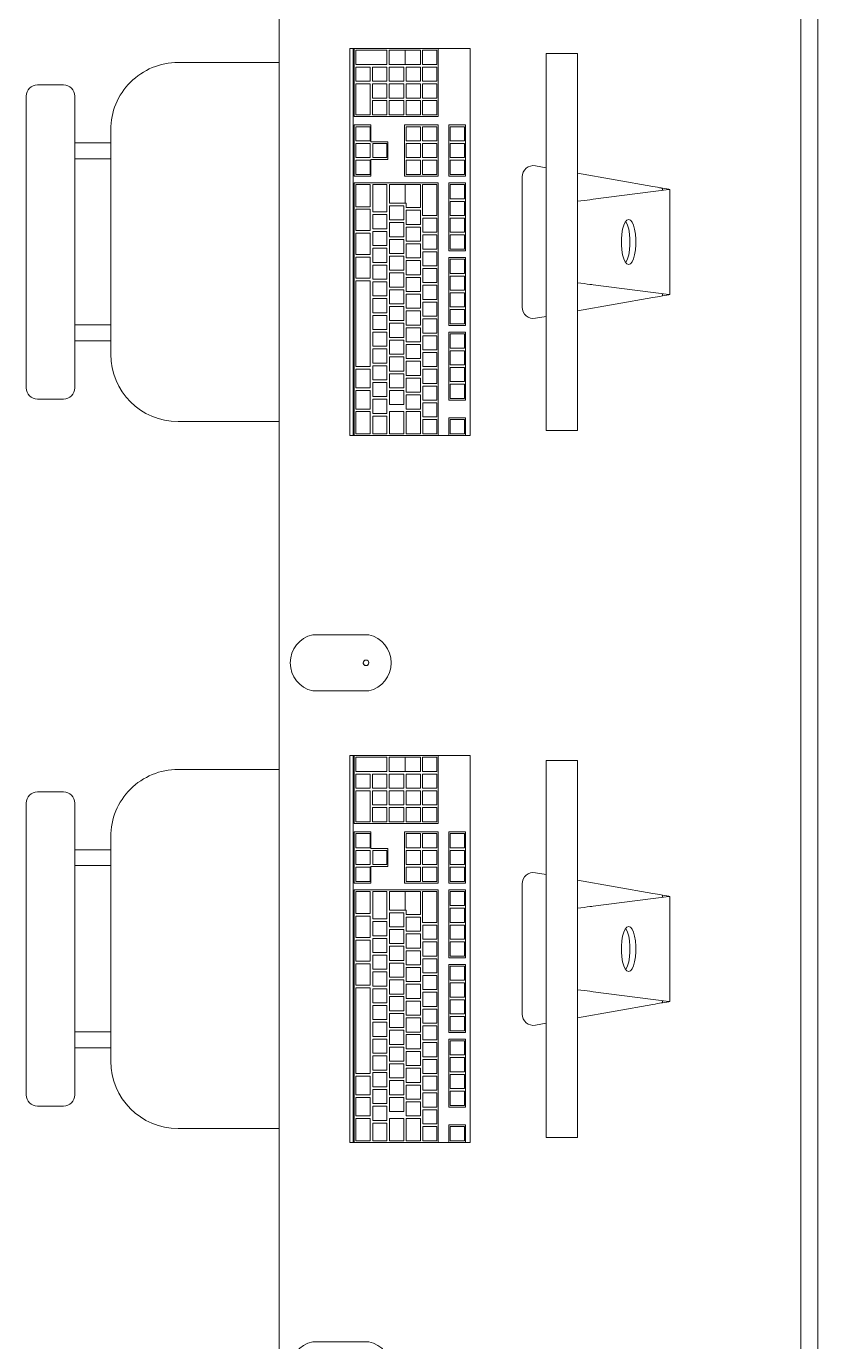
# Model space of a CAD drawing. Header units: inches. Extents: x -1714 to 6424, y -1550 to 970.
# Drawn here: x -704.4 to -669.1, y 487.8 to 546.4 of the extents above; entities that cross this region are included whole.
import ezdxf

# ---------------------------------------------------------------- set-up
doc = ezdxf.new("R2010")
doc.units = ezdxf.units.IN
doc.header["$MEASUREMENT"] = 0
doc.layers.add('A-GENM', color=13, linetype='Continuous', lineweight=9)
doc.layers.add('I-FURN', color=30, linetype='Continuous', lineweight=9)

# ---------------------------------------------------------------- blocks, each defined once
blk = doc.blocks.new('Dynamic_Computer_Desk_with_Chairs_8535 - 6-1470367-L1 - Architectural')
at = {"layer": 'A-GENM'}
for p, q in [((-63, -23.5), (-63, -21)), ((-60.5, -21), (-60.5, -23.5)), ((-31.5, -23.5), (-31.5, -21))]:
    blk.add_line(p, q, dxfattribs=at)
for centre, start, end in [((-61.75, -21.281), 12.68038, 167.31962), ((-30.25, -21.281), 12.68038, 167.31962), ((-61.75, -23.219), 192.68038, 347.31962), ((-30.25, -23.219), 192.68038, 347.31962)]:
    blk.add_arc(centre, 1.281, start, end, dxfattribs=at)
at = {"layer": 'I-FURN'}
for p, q in [((60, -1), (-130.5, -1)), ((60, -1.75), (-130.5, -1.75)), ((-78.159, -7.594), (-82.841, -7.594)), ((-46.659, -7.594), (-51.341, -7.594)), ((-82.907, -7.97), (-82.897, -7.911)), ((-82.897, -7.911), (-82.849, -7.637)), ((-82.801, -7.911), (-82.897, -7.911)), ((-82.849, -7.637), (-82.836, -7.637)), ((-82.836, -7.63), (-82.406, -10.998)), ((-78.594, -10.998), (-78.164, -7.63)), ((-78.103, -7.911), (-78.199, -7.911)), ((-78.164, -7.637), (-78.151, -7.637)), ((-78.151, -7.637), (-78.103, -7.911)), ((-78.103, -7.911), (-78.093, -7.97)), ((-51.407, -7.97), (-51.397, -7.911)), ((-51.397, -7.911), (-51.349, -7.637)), ((-51.301, -7.911), (-51.397, -7.911)), ((-51.349, -7.637), (-51.336, -7.637)), ((-51.336, -7.63), (-50.906, -10.998)), ((-47.094, -10.998), (-46.664, -7.63)), ((-46.603, -7.911), (-46.699, -7.911)), ((-46.664, -7.637), (-46.651, -7.637)), ((-46.651, -7.637), (-46.603, -7.911)), ((-46.603, -7.911), (-46.593, -7.97)), ((-82.973, -8.344), (-83.566, -11.703)), ((-77.434, -11.703), (-78.027, -8.344)), ((-51.473, -8.344), (-52.066, -11.703)), ((-45.934, -11.703), (-46.527, -8.344)), ((-88.9, -11.703), (-88.9, -13.103)), ((-88.15, -11.703), (-88.9, -11.703)), ((-88.15, -11.703), (-72.85, -11.703)), ((-72.1, -11.703), (-72.85, -11.703)), ((-72.1, -13.103), (-72.1, -11.703)), ((-57.4, -11.703), (-57.4, -13.103)), ((-56.65, -11.703), (-57.4, -11.703)), ((-56.65, -11.703), (-41.35, -11.703)), ((-40.6, -11.703), (-41.35, -11.703)), ((-40.6, -13.103), (-40.6, -11.703)), ((-88.9, -13.103), (-88.15, -13.103)), ((-72.85, -13.103), (-88.15, -13.103)), ((-83.812, -13.103), (-83.897, -13.58)), ((-77.103, -13.58), (-77.188, -13.103)), ((-72.85, -13.103), (-72.1, -13.103)), ((-57.4, -13.103), (-56.65, -13.103)), ((-41.35, -13.103), (-56.65, -13.103)), ((-52.312, -13.103), (-52.397, -13.58)), ((-45.603, -13.58), (-45.688, -13.103)), ((-41.35, -13.103), (-40.6, -13.103)), ((-83.404, -14.166), (-77.596, -14.166)), ((-51.904, -14.166), (-46.096, -14.166)), ((-89.122, -16.589), (-89.122, -16.488)), ((-71.878, -16.488), (-89.122, -16.488)), ((-89.122, -16.589), (-89.122, -16.727)), ((-89.122, -17.912), (-89.122, -16.727)), ((-85.717, -16.691), (-85.717, -16.727)), ((-85.717, -16.691), (-83.433, -16.691)), ((-85.717, -17.439), (-85.717, -16.727)), ((-85.638, -17.372), (-85.638, -16.742)), ((-85.638, -16.742), (-85.008, -16.742)), ((-85.008, -16.742), (-85.008, -17.372)), ((-84.89, -17.372), (-84.89, -16.742)), ((-84.89, -16.742), (-84.26, -16.742)), ((-84.26, -16.742), (-84.26, -17.372)), ((-84.142, -17.372), (-84.142, -16.742)), ((-84.142, -16.742), (-83.512, -16.742)), ((-83.512, -16.742), (-83.512, -17.372)), ((-83.433, -16.727), (-83.433, -16.691)), ((-83.433, -16.727), (-83.433, -17.439)), ((-83.138, -16.691), (-83.138, -16.727)), ((-83.138, -16.691), (-80.106, -16.691)), ((-83.138, -17.439), (-83.138, -16.727)), ((-83.059, -17.372), (-83.059, -16.742)), ((-83.059, -16.742), (-82.429, -16.742)), ((-82.429, -16.742), (-82.429, -17.372)), ((-82.311, -17.372), (-82.311, -16.742)), ((-82.311, -16.742), (-81.681, -16.742)), ((-81.681, -16.742), (-81.681, -17.372)), ((-81.563, -17.372), (-81.563, -16.742)), ((-81.563, -16.742), (-80.933, -16.742)), ((-80.933, -16.742), (-80.933, -17.372)), ((-80.815, -17.372), (-80.815, -16.742)), ((-80.815, -16.742), (-80.185, -16.742)), ((-80.185, -16.742), (-80.185, -17.372)), ((-80.106, -16.727), (-80.106, -16.691)), ((-80.106, -16.727), (-80.106, -17.439)), ((-79.811, -16.691), (-79.811, -16.727)), ((-79.811, -16.691), (-76.78, -16.691)), ((-79.811, -17.439), (-79.811, -16.727)), ((-79.732, -17.372), (-79.732, -16.742)), ((-79.732, -16.742), (-79.102, -16.742)), ((-79.102, -16.742), (-79.102, -17.372)), ((-78.984, -17.372), (-78.984, -16.742)), ((-78.984, -16.742), (-78.354, -16.742)), ((-78.354, -16.742), (-78.354, -17.372)), ((-78.236, -17.372), (-78.236, -16.742)), ((-78.236, -16.742), (-77.606, -16.742)), ((-77.606, -16.742), (-77.606, -17.372)), ((-77.488, -17.372), (-77.488, -16.742)), ((-77.488, -16.742), (-76.858, -16.742)), ((-76.858, -16.742), (-76.858, -17.372)), ((-76.78, -16.727), (-76.78, -16.691)), ((-76.78, -16.727), (-76.78, -17.439)), ((-76.484, -16.691), (-76.484, -16.727)), ((-76.484, -16.691), (-73.453, -16.691)), ((-76.484, -17.439), (-76.484, -16.727)), ((-76.406, -17.372), (-76.406, -16.742)), ((-76.406, -16.742), (-75.776, -16.742)), ((-75.776, -16.742), (-75.776, -17.372)), ((-75.657, -17.372), (-75.657, -16.742)), ((-75.657, -16.742), (-75.028, -16.742)), ((-75.028, -16.742), (-75.028, -17.372)), ((-74.909, -17.372), (-74.909, -16.742)), ((-74.909, -16.742), (-74.28, -16.742)), ((-74.28, -16.742), (-74.28, -17.372)), ((-74.161, -17.372), (-74.161, -16.742)), ((-74.161, -16.742), (-73.531, -16.742)), ((-73.531, -16.742), (-73.531, -17.372)), ((-73.453, -16.727), (-73.453, -16.691)), ((-73.453, -16.727), (-73.453, -17.439)), ((-72.665, -16.691), (-72.665, -16.727)), ((-72.665, -16.691), (-71.878, -16.691)), ((-72.665, -17.439), (-72.665, -16.727)), ((-72.587, -17.372), (-72.587, -16.742)), ((-72.587, -16.742), (-71.957, -16.742)), ((-71.957, -16.742), (-71.957, -17.372)), ((-71.878, -16.488), (-71.878, -16.589)), ((-71.878, -16.691), (-71.878, -16.589)), ((-71.878, -16.691), (-71.878, -17.439)), ((-57.622, -16.589), (-57.622, -16.488)), ((-40.378, -16.488), (-57.622, -16.488)), ((-57.622, -16.589), (-57.622, -16.727)), ((-57.622, -17.912), (-57.622, -16.727)), ((-54.217, -16.691), (-54.217, -16.727)), ((-54.217, -16.691), (-51.933, -16.691)), ((-54.217, -17.439), (-54.217, -16.727)), ((-54.138, -17.372), (-54.138, -16.742)), ((-54.138, -16.742), (-53.508, -16.742)), ((-53.508, -16.742), (-53.508, -17.372)), ((-53.39, -17.372), (-53.39, -16.742)), ((-53.39, -16.742), (-52.76, -16.742)), ((-52.76, -16.742), (-52.76, -17.372)), ((-52.642, -17.372), (-52.642, -16.742)), ((-52.642, -16.742), (-52.012, -16.742)), ((-52.012, -16.742), (-52.012, -17.372)), ((-51.933, -16.727), (-51.933, -16.691)), ((-51.933, -16.727), (-51.933, -17.439)), ((-51.638, -16.691), (-51.638, -16.727)), ((-51.638, -16.691), (-48.606, -16.691)), ((-51.638, -17.439), (-51.638, -16.727)), ((-51.559, -17.372), (-51.559, -16.742)), ((-51.559, -16.742), (-50.929, -16.742)), ((-50.929, -16.742), (-50.929, -17.372)), ((-50.811, -17.372), (-50.811, -16.742)), ((-50.811, -16.742), (-50.181, -16.742)), ((-50.181, -16.742), (-50.181, -17.372)), ((-50.063, -17.372), (-50.063, -16.742)), ((-50.063, -16.742), (-49.433, -16.742)), ((-49.433, -16.742), (-49.433, -17.372)), ((-49.315, -17.372), (-49.315, -16.742)), ((-49.315, -16.742), (-48.685, -16.742)), ((-48.685, -16.742), (-48.685, -17.372)), ((-48.606, -16.727), (-48.606, -16.691)), ((-48.606, -16.727), (-48.606, -17.439)), ((-48.311, -16.691), (-48.311, -16.727)), ((-48.311, -16.691), (-45.28, -16.691)), ((-48.311, -17.439), (-48.311, -16.727)), ((-48.232, -17.372), (-48.232, -16.742)), ((-48.232, -16.742), (-47.602, -16.742)), ((-47.602, -16.742), (-47.602, -17.372)), ((-47.484, -17.372), (-47.484, -16.742)), ((-47.484, -16.742), (-46.854, -16.742)), ((-46.854, -16.742), (-46.854, -17.372)), ((-46.736, -17.372), (-46.736, -16.742)), ((-46.736, -16.742), (-46.106, -16.742)), ((-46.106, -16.742), (-46.106, -17.372)), ((-45.988, -17.372), (-45.988, -16.742)), ((-45.988, -16.742), (-45.358, -16.742)), ((-45.358, -16.742), (-45.358, -17.372)), ((-45.28, -16.727), (-45.28, -16.691)), ((-45.28, -16.727), (-45.28, -17.439)), ((-44.984, -16.691), (-44.984, -16.727)), ((-44.984, -16.691), (-41.953, -16.691)), ((-44.984, -17.439), (-44.984, -16.727)), ((-44.906, -17.372), (-44.906, -16.742)), ((-44.906, -16.742), (-44.276, -16.742)), ((-44.276, -16.742), (-44.276, -17.372)), ((-44.157, -17.372), (-44.157, -16.742)), ((-44.157, -16.742), (-43.528, -16.742)), ((-43.528, -16.742), (-43.528, -17.372)), ((-43.409, -17.372), (-43.409, -16.742)), ((-43.409, -16.742), (-42.78, -16.742)), ((-42.78, -16.742), (-42.78, -17.372)), ((-42.661, -17.372), (-42.661, -16.742)), ((-42.661, -16.742), (-42.031, -16.742)), ((-42.031, -16.742), (-42.031, -17.372)), ((-41.953, -16.727), (-41.953, -16.691)), ((-41.953, -16.727), (-41.953, -17.439)), ((-41.165, -16.691), (-41.165, -16.727)), ((-41.165, -16.691), (-40.378, -16.691)), ((-41.165, -17.439), (-41.165, -16.727)), ((-41.087, -17.372), (-41.087, -16.742)), ((-41.087, -16.742), (-40.457, -16.742)), ((-40.457, -16.742), (-40.457, -17.372)), ((-40.378, -16.488), (-40.378, -16.589)), ((-40.378, -16.691), (-40.378, -16.589)), ((-40.378, -16.691), (-40.378, -17.439)), ((-83.433, -17.439), (-85.717, -17.439)), ((-85.008, -17.372), (-85.638, -17.372)), ((-84.26, -17.372), (-84.89, -17.372)), ((-83.512, -17.372), (-84.142, -17.372)), ((-80.106, -17.439), (-83.138, -17.439)), ((-82.429, -17.372), (-83.059, -17.372)), ((-81.681, -17.372), (-82.311, -17.372)), ((-80.933, -17.372), (-81.563, -17.372)), ((-80.185, -17.372), (-80.815, -17.372)), ((-76.78, -17.439), (-79.811, -17.439)), ((-79.102, -17.372), (-79.732, -17.372)), ((-78.354, -17.372), (-78.984, -17.372)), ((-77.606, -17.372), (-78.236, -17.372)), ((-76.858, -17.372), (-77.488, -17.372)), ((-73.453, -17.439), (-76.484, -17.439)), ((-75.776, -17.372), (-76.406, -17.372)), ((-75.028, -17.372), (-75.657, -17.372)), ((-74.28, -17.372), (-74.909, -17.372)), ((-73.531, -17.372), (-74.161, -17.372)), ((-71.878, -17.439), (-72.665, -17.439)), ((-71.957, -17.372), (-72.587, -17.372)), ((-71.878, -17.439), (-71.878, -17.912)), ((-51.933, -17.439), (-54.217, -17.439)), ((-53.508, -17.372), (-54.138, -17.372)), ((-52.76, -17.372), (-53.39, -17.372)), ((-52.012, -17.372), (-52.642, -17.372)), ((-48.606, -17.439), (-51.638, -17.439)), ((-50.929, -17.372), (-51.559, -17.372)), ((-50.181, -17.372), (-50.811, -17.372)), ((-49.433, -17.372), (-50.063, -17.372)), ((-48.685, -17.372), (-49.315, -17.372)), ((-45.28, -17.439), (-48.311, -17.439)), ((-47.602, -17.372), (-48.232, -17.372)), ((-46.854, -17.372), (-47.484, -17.372)), ((-46.106, -17.372), (-46.736, -17.372)), ((-45.358, -17.372), (-45.988, -17.372)), ((-41.953, -17.439), (-44.984, -17.439)), ((-44.276, -17.372), (-44.906, -17.372)), ((-43.528, -17.372), (-44.157, -17.372)), ((-42.78, -17.372), (-43.409, -17.372)), ((-42.031, -17.372), (-42.661, -17.372)), ((-40.378, -17.439), (-41.165, -17.439)), ((-40.457, -17.372), (-41.087, -17.372)), ((-40.378, -17.439), (-40.378, -17.912)), ((-89.122, -21.652), (-89.122, -17.912)), ((-89.122, -17.912), (-86.091, -17.912)), ((-89.043, -17.962), (-88.413, -17.962)), ((-89.043, -18.604), (-89.043, -17.964)), ((-88.413, -17.964), (-88.413, -18.604)), ((-88.295, -17.962), (-87.665, -17.962)), ((-88.295, -18.604), (-88.295, -17.964)), ((-87.665, -17.964), (-87.665, -18.604)), ((-87.547, -17.962), (-86.917, -17.962)), ((-87.547, -18.604), (-87.547, -17.964)), ((-86.917, -17.964), (-86.917, -18.604)), ((-86.799, -17.962), (-86.169, -17.962)), ((-86.799, -18.604), (-86.799, -17.964)), ((-86.169, -17.964), (-86.169, -18.604)), ((-86.091, -17.912), (-86.091, -21.629)), ((-85.717, -19.408), (-85.717, -17.912)), ((-85.717, -17.912), (-83.433, -17.912)), ((-85.638, -17.962), (-85.008, -17.962)), ((-85.638, -18.604), (-85.638, -17.964)), ((-85.008, -17.964), (-85.008, -18.604)), ((-84.89, -17.962), (-84.26, -17.962)), ((-84.89, -18.604), (-84.89, -17.964)), ((-84.26, -17.964), (-84.26, -18.604)), ((-84.142, -17.962), (-83.512, -17.962)), ((-84.142, -18.604), (-84.142, -17.964)), ((-83.512, -17.964), (-83.512, -18.604)), ((-83.433, -17.912), (-83.433, -19.408)), ((-83.138, -21.629), (-83.138, -17.912)), ((-83.138, -17.912), (-71.878, -17.912)), ((-83.059, -17.962), (-81.681, -17.962)), ((-83.059, -18.604), (-83.059, -17.964)), ((-81.681, -17.964), (-81.681, -18.604)), ((-81.563, -17.962), (-80.933, -17.962)), ((-81.563, -18.593), (-81.563, -17.964)), ((-80.933, -17.964), (-80.933, -18.593)), ((-80.815, -17.962), (-80.185, -17.962)), ((-80.815, -18.593), (-80.815, -17.964)), ((-80.185, -17.964), (-80.185, -18.593)), ((-80.067, -17.962), (-79.437, -17.962)), ((-80.067, -18.593), (-80.067, -17.964)), ((-79.437, -17.964), (-79.437, -18.593)), ((-79.319, -17.962), (-78.689, -17.962)), ((-79.319, -18.593), (-79.319, -17.964)), ((-78.689, -17.964), (-78.689, -18.593)), ((-78.571, -17.962), (-77.941, -17.962)), ((-78.571, -18.593), (-78.571, -17.964)), ((-77.941, -17.964), (-77.941, -18.593)), ((-77.823, -17.962), (-77.193, -17.962)), ((-77.823, -18.593), (-77.823, -17.964)), ((-77.193, -17.964), (-77.193, -18.593)), ((-77.075, -17.962), (-76.445, -17.962)), ((-77.075, -18.593), (-77.075, -17.964)), ((-76.445, -17.964), (-76.445, -18.593)), ((-76.327, -17.962), (-75.697, -17.962)), ((-76.327, -18.593), (-76.327, -17.964)), ((-75.697, -17.964), (-75.697, -18.593)), ((-75.579, -17.962), (-74.949, -17.962)), ((-75.579, -18.593), (-75.579, -17.964)), ((-74.949, -17.964), (-74.949, -18.593)), ((-74.831, -17.962), (-74.201, -17.962)), ((-74.831, -18.593), (-74.831, -17.964)), ((-74.201, -17.964), (-74.201, -18.593)), ((-74.083, -17.962), (-73.453, -17.962)), ((-74.083, -18.593), (-74.083, -17.964)), ((-73.453, -17.964), (-73.453, -18.593)), ((-73.335, -17.962), (-72.705, -17.962)), ((-73.335, -18.593), (-73.335, -17.964)), ((-72.705, -17.964), (-72.705, -18.593)), ((-72.587, -17.962), (-71.957, -17.962)), ((-72.587, -18.593), (-72.587, -17.964)), ((-71.957, -17.964), (-71.957, -18.593)), ((-71.878, -17.912), (-71.878, -21.652)), ((-57.622, -21.652), (-57.622, -17.912)), ((-57.622, -17.912), (-54.591, -17.912)), ((-57.543, -17.962), (-56.913, -17.962)), ((-57.543, -18.604), (-57.543, -17.964)), ((-56.913, -17.964), (-56.913, -18.604)), ((-56.795, -17.962), (-56.165, -17.962)), ((-56.795, -18.604), (-56.795, -17.964)), ((-56.165, -17.964), (-56.165, -18.604)), ((-56.047, -17.962), (-55.417, -17.962)), ((-56.047, -18.604), (-56.047, -17.964)), ((-55.417, -17.964), (-55.417, -18.604)), ((-55.299, -17.962), (-54.669, -17.962)), ((-55.299, -18.604), (-55.299, -17.964)), ((-54.669, -17.964), (-54.669, -18.604)), ((-54.591, -17.912), (-54.591, -21.629)), ((-54.217, -19.408), (-54.217, -17.912)), ((-54.217, -17.912), (-51.933, -17.912)), ((-54.138, -17.962), (-53.508, -17.962)), ((-54.138, -18.604), (-54.138, -17.964)), ((-53.508, -17.964), (-53.508, -18.604)), ((-53.39, -17.962), (-52.76, -17.962)), ((-53.39, -18.604), (-53.39, -17.964)), ((-52.76, -17.964), (-52.76, -18.604)), ((-52.642, -17.962), (-52.012, -17.962)), ((-52.642, -18.604), (-52.642, -17.964)), ((-52.012, -17.964), (-52.012, -18.604)), ((-51.933, -17.912), (-51.933, -19.408)), ((-51.638, -21.629), (-51.638, -17.912)), ((-51.638, -17.912), (-40.378, -17.912)), ((-51.559, -17.962), (-50.181, -17.962)), ((-51.559, -18.604), (-51.559, -17.964)), ((-50.181, -17.964), (-50.181, -18.604)), ((-50.063, -17.962), (-49.433, -17.962)), ((-50.063, -18.593), (-50.063, -17.964)), ((-49.433, -17.964), (-49.433, -18.593)), ((-49.315, -17.962), (-48.685, -17.962)), ((-49.315, -18.593), (-49.315, -17.964)), ((-48.685, -17.964), (-48.685, -18.593)), ((-48.567, -17.962), (-47.937, -17.962)), ((-48.567, -18.593), (-48.567, -17.964)), ((-47.937, -17.964), (-47.937, -18.593)), ((-47.819, -17.962), (-47.189, -17.962)), ((-47.819, -18.593), (-47.819, -17.964)), ((-47.189, -17.964), (-47.189, -18.593)), ((-47.071, -17.962), (-46.441, -17.962)), ((-47.071, -18.593), (-47.071, -17.964)), ((-46.441, -17.964), (-46.441, -18.593)), ((-46.323, -17.962), (-45.693, -17.962)), ((-46.323, -18.593), (-46.323, -17.964)), ((-45.693, -17.964), (-45.693, -18.593)), ((-45.575, -17.962), (-44.945, -17.962)), ((-45.575, -18.593), (-45.575, -17.964)), ((-44.945, -17.964), (-44.945, -18.593)), ((-44.827, -17.962), (-44.197, -17.962)), ((-44.827, -18.593), (-44.827, -17.964)), ((-44.197, -17.964), (-44.197, -18.593)), ((-44.079, -17.962), (-43.449, -17.962)), ((-44.079, -18.593), (-44.079, -17.964)), ((-43.449, -17.964), (-43.449, -18.593)), ((-43.331, -17.962), (-42.701, -17.962)), ((-43.331, -18.593), (-43.331, -17.964)), ((-42.701, -17.964), (-42.701, -18.593)), ((-42.583, -17.962), (-41.953, -17.962)), ((-42.583, -18.593), (-42.583, -17.964)), ((-41.953, -17.964), (-41.953, -18.593)), ((-41.835, -17.962), (-41.205, -17.962)), ((-41.835, -18.593), (-41.835, -17.964)), ((-41.205, -17.964), (-41.205, -18.593)), ((-41.087, -17.962), (-40.457, -17.962)), ((-41.087, -18.593), (-41.087, -17.964)), ((-40.457, -17.964), (-40.457, -18.593)), ((-40.378, -17.912), (-40.378, -21.652)), ((-88.413, -18.604), (-89.043, -18.604)), ((-89.043, -19.377), (-89.043, -18.699)), ((-89.043, -18.699), (-88.413, -18.699)), ((-88.413, -18.699), (-88.413, -19.377)), ((-87.665, -18.604), (-88.295, -18.604)), ((-88.295, -19.341), (-88.295, -18.699)), ((-88.295, -18.699), (-87.665, -18.699)), ((-87.665, -18.699), (-87.665, -19.341)), ((-86.917, -18.604), (-87.547, -18.604)), ((-87.547, -19.341), (-87.547, -18.699)), ((-87.547, -18.699), (-86.917, -18.699)), ((-86.917, -18.699), (-86.917, -19.341)), ((-86.169, -18.604), (-86.799, -18.604)), ((-86.799, -19.341), (-86.799, -18.699)), ((-86.799, -18.699), (-86.169, -18.699)), ((-86.169, -18.699), (-86.169, -19.341)), ((-85.008, -18.604), (-85.638, -18.604)), ((-85.638, -18.699), (-85.008, -18.699)), ((-85.638, -19.329), (-85.638, -18.699)), ((-85.008, -18.699), (-85.008, -19.329)), ((-84.26, -18.604), (-84.89, -18.604)), ((-84.89, -19.329), (-84.89, -18.699)), ((-84.89, -18.699), (-84.26, -18.699)), ((-84.26, -18.699), (-84.26, -19.329)), ((-83.512, -18.604), (-84.142, -18.604)), ((-84.142, -19.329), (-84.142, -18.699)), ((-84.142, -18.699), (-83.512, -18.699)), ((-83.512, -18.699), (-83.512, -19.329)), ((-81.681, -18.604), (-83.059, -18.604)), ((-83.059, -19.377), (-83.059, -18.699)), ((-83.059, -18.699), (-82.035, -18.699)), ((-82.035, -18.699), (-82.035, -19.33)), ((-81.917, -19.33), (-81.917, -18.699)), ((-81.917, -18.699), (-81.287, -18.699)), ((-80.933, -18.593), (-81.563, -18.593)), ((-81.287, -18.699), (-81.287, -19.33)), ((-81.169, -19.33), (-81.169, -18.699)), ((-81.169, -18.699), (-80.539, -18.699)), ((-80.185, -18.593), (-80.815, -18.593)), ((-80.539, -18.699), (-80.539, -19.33)), ((-80.421, -19.33), (-80.421, -18.699)), ((-80.421, -18.699), (-79.791, -18.699)), ((-79.437, -18.593), (-80.067, -18.593)), ((-79.791, -18.699), (-79.791, -19.33)), ((-79.673, -19.33), (-79.673, -18.699)), ((-79.673, -18.699), (-79.043, -18.699)), ((-78.689, -18.593), (-79.319, -18.593)), ((-79.043, -18.699), (-79.043, -19.33)), ((-78.925, -19.33), (-78.925, -18.699)), ((-78.925, -18.699), (-78.295, -18.699)), ((-77.941, -18.593), (-78.571, -18.593)), ((-78.295, -18.699), (-78.295, -19.33)), ((-78.177, -19.33), (-78.177, -18.699)), ((-78.177, -18.699), (-77.547, -18.699)), ((-77.193, -18.593), (-77.823, -18.593)), ((-77.547, -18.699), (-77.547, -19.33)), ((-77.429, -19.33), (-77.429, -18.699)), ((-77.429, -18.699), (-76.799, -18.699)), ((-76.445, -18.593), (-77.075, -18.593)), ((-76.799, -18.699), (-76.799, -19.33)), ((-76.681, -19.33), (-76.681, -18.699)), ((-76.681, -18.699), (-76.051, -18.699)), ((-75.697, -18.593), (-76.327, -18.593)), ((-76.051, -18.699), (-76.051, -19.33)), ((-75.933, -19.33), (-75.933, -18.699)), ((-75.933, -18.699), (-75.303, -18.699)), ((-74.949, -18.593), (-75.579, -18.593)), ((-75.303, -18.699), (-75.303, -19.33)), ((-75.185, -19.33), (-75.185, -18.699)), ((-75.185, -18.699), (-74.555, -18.699)), ((-74.201, -18.593), (-74.831, -18.593)), ((-74.555, -18.699), (-74.555, -19.33)), ((-74.437, -19.33), (-74.437, -18.699)), ((-74.437, -18.699), (-73.807, -18.699)), ((-73.453, -18.593), (-74.083, -18.593)), ((-73.807, -18.699), (-73.807, -19.33)), ((-73.689, -19.33), (-73.689, -18.699)), ((-73.689, -18.699), (-73.059, -18.699)), ((-72.705, -18.593), (-73.335, -18.593)), ((-73.059, -18.699), (-73.059, -19.33)), ((-72.941, -19.329), (-72.941, -18.699)), ((-72.941, -18.699), (-71.957, -18.699)), ((-71.957, -18.593), (-72.587, -18.593)), ((-71.957, -18.699), (-71.957, -19.329)), ((-56.913, -18.604), (-57.543, -18.604)), ((-57.543, -19.377), (-57.543, -18.699)), ((-57.543, -18.699), (-56.913, -18.699)), ((-56.913, -18.699), (-56.913, -19.377)), ((-56.165, -18.604), (-56.795, -18.604)), ((-56.795, -19.341), (-56.795, -18.699)), ((-56.795, -18.699), (-56.165, -18.699)), ((-56.165, -18.699), (-56.165, -19.341)), ((-55.417, -18.604), (-56.047, -18.604)), ((-56.047, -19.341), (-56.047, -18.699)), ((-56.047, -18.699), (-55.417, -18.699)), ((-55.417, -18.699), (-55.417, -19.341)), ((-54.669, -18.604), (-55.299, -18.604)), ((-55.299, -19.341), (-55.299, -18.699)), ((-55.299, -18.699), (-54.669, -18.699)), ((-54.669, -18.699), (-54.669, -19.341)), ((-53.508, -18.604), (-54.138, -18.604)), ((-54.138, -18.699), (-53.508, -18.699)), ((-54.138, -19.329), (-54.138, -18.699)), ((-53.508, -18.699), (-53.508, -19.329)), ((-52.76, -18.604), (-53.39, -18.604)), ((-53.39, -19.329), (-53.39, -18.699)), ((-53.39, -18.699), (-52.76, -18.699)), ((-52.76, -18.699), (-52.76, -19.329)), ((-52.012, -18.604), (-52.642, -18.604)), ((-52.642, -19.329), (-52.642, -18.699)), ((-52.642, -18.699), (-52.012, -18.699)), ((-52.012, -18.699), (-52.012, -19.329)), ((-50.181, -18.604), (-51.559, -18.604)), ((-51.559, -19.377), (-51.559, -18.699)), ((-51.559, -18.699), (-50.535, -18.699)), ((-50.535, -18.699), (-50.535, -19.33)), ((-50.417, -19.33), (-50.417, -18.699)), ((-50.417, -18.699), (-49.787, -18.699)), ((-49.433, -18.593), (-50.063, -18.593)), ((-49.787, -18.699), (-49.787, -19.33)), ((-49.669, -19.33), (-49.669, -18.699)), ((-49.669, -18.699), (-49.039, -18.699)), ((-48.685, -18.593), (-49.315, -18.593)), ((-49.039, -18.699), (-49.039, -19.33)), ((-48.921, -19.33), (-48.921, -18.699)), ((-48.921, -18.699), (-48.291, -18.699)), ((-47.937, -18.593), (-48.567, -18.593)), ((-48.291, -18.699), (-48.291, -19.33)), ((-48.173, -19.33), (-48.173, -18.699)), ((-48.173, -18.699), (-47.543, -18.699)), ((-47.189, -18.593), (-47.819, -18.593)), ((-47.543, -18.699), (-47.543, -19.33)), ((-47.425, -19.33), (-47.425, -18.699)), ((-47.425, -18.699), (-46.795, -18.699)), ((-46.441, -18.593), (-47.071, -18.593)), ((-46.795, -18.699), (-46.795, -19.33)), ((-46.677, -19.33), (-46.677, -18.699)), ((-46.677, -18.699), (-46.047, -18.699)), ((-45.693, -18.593), (-46.323, -18.593)), ((-46.047, -18.699), (-46.047, -19.33)), ((-45.929, -19.33), (-45.929, -18.699)), ((-45.929, -18.699), (-45.299, -18.699)), ((-44.945, -18.593), (-45.575, -18.593)), ((-45.299, -18.699), (-45.299, -19.33)), ((-45.181, -19.33), (-45.181, -18.699)), ((-45.181, -18.699), (-44.551, -18.699)), ((-44.197, -18.593), (-44.827, -18.593)), ((-44.551, -18.699), (-44.551, -19.33)), ((-44.433, -19.33), (-44.433, -18.699)), ((-44.433, -18.699), (-43.803, -18.699)), ((-43.449, -18.593), (-44.079, -18.593)), ((-43.803, -18.699), (-43.803, -19.33)), ((-43.685, -19.33), (-43.685, -18.699)), ((-43.685, -18.699), (-43.055, -18.699)), ((-42.701, -18.593), (-43.331, -18.593)), ((-43.055, -18.699), (-43.055, -19.33)), ((-42.937, -19.33), (-42.937, -18.699)), ((-42.937, -18.699), (-42.307, -18.699)), ((-41.953, -18.593), (-42.583, -18.593)), ((-42.307, -18.699), (-42.307, -19.33)), ((-42.189, -19.33), (-42.189, -18.699)), ((-42.189, -18.699), (-41.559, -18.699)), ((-41.205, -18.593), (-41.835, -18.593)), ((-41.559, -18.699), (-41.559, -19.33)), ((-41.441, -19.329), (-41.441, -18.699)), ((-41.441, -18.699), (-40.457, -18.699)), ((-40.457, -18.593), (-41.087, -18.593)), ((-40.457, -18.699), (-40.457, -19.329)), ((-87.665, -19.341), (-88.295, -19.341)), ((-86.917, -19.341), (-87.547, -19.341)), ((-86.169, -19.341), (-86.799, -19.341)), ((-85.008, -19.329), (-85.638, -19.329)), ((-84.26, -19.329), (-84.89, -19.329)), ((-83.512, -19.329), (-84.142, -19.329)), ((-82.035, -19.33), (-82.232, -19.33)), ((-82.232, -19.33), (-82.232, -19.377)), ((-81.287, -19.33), (-81.917, -19.33)), ((-80.539, -19.33), (-81.169, -19.33)), ((-79.791, -19.33), (-80.421, -19.33)), ((-79.043, -19.33), (-79.673, -19.33)), ((-78.295, -19.33), (-78.925, -19.33)), ((-77.547, -19.33), (-78.177, -19.33)), ((-76.799, -19.33), (-77.429, -19.33)), ((-76.051, -19.33), (-76.681, -19.33)), ((-75.303, -19.33), (-75.933, -19.33)), ((-74.555, -19.33), (-75.185, -19.33)), ((-73.807, -19.33), (-74.437, -19.33)), ((-73.059, -19.33), (-73.689, -19.33)), ((-71.957, -19.329), (-72.941, -19.329)), ((-56.165, -19.341), (-56.795, -19.341)), ((-55.417, -19.341), (-56.047, -19.341)), ((-54.669, -19.341), (-55.299, -19.341)), ((-53.508, -19.329), (-54.138, -19.329)), ((-52.76, -19.329), (-53.39, -19.329)), ((-52.012, -19.329), (-52.642, -19.329)), ((-50.535, -19.33), (-50.732, -19.33)), ((-50.732, -19.33), (-50.732, -19.377)), ((-49.787, -19.33), (-50.417, -19.33)), ((-49.039, -19.33), (-49.669, -19.33)), ((-48.291, -19.33), (-48.921, -19.33)), ((-47.543, -19.33), (-48.173, -19.33)), ((-46.795, -19.33), (-47.425, -19.33)), ((-46.047, -19.33), (-46.677, -19.33)), ((-45.299, -19.33), (-45.929, -19.33)), ((-44.551, -19.33), (-45.181, -19.33)), ((-43.803, -19.33), (-44.433, -19.33)), ((-43.055, -19.33), (-43.685, -19.33)), ((-42.307, -19.33), (-42.937, -19.33)), ((-41.559, -19.33), (-42.189, -19.33)), ((-40.457, -19.329), (-41.441, -19.329)), ((-89.043, -20.089), (-89.043, -19.377)), ((-88.413, -19.377), (-89.043, -19.377)), ((-88.413, -19.377), (-88.413, -20.089)), ((-88.295, -20.089), (-88.295, -19.447)), ((-88.295, -19.447), (-87.665, -19.447)), ((-87.665, -19.447), (-87.665, -20.089)), ((-87.547, -20.089), (-87.547, -19.447)), ((-87.547, -19.447), (-86.917, -19.447)), ((-86.917, -19.447), (-86.917, -20.089)), ((-86.799, -20.089), (-86.799, -19.447)), ((-86.799, -19.447), (-86.169, -19.447)), ((-86.169, -19.447), (-86.169, -20.089)), ((-83.433, -19.408), (-85.717, -19.408)), ((-83.059, -20.078), (-83.059, -19.377)), ((-82.232, -19.377), (-83.059, -19.377)), ((-82.232, -19.377), (-82.232, -20.078)), ((-82.114, -20.078), (-82.114, -19.447)), ((-82.114, -19.447), (-81.484, -19.447)), ((-81.484, -19.447), (-81.484, -20.078)), ((-81.366, -20.078), (-81.366, -19.447)), ((-81.366, -19.447), (-80.736, -19.447)), ((-80.736, -19.447), (-80.736, -20.078)), ((-80.618, -20.078), (-80.618, -19.447)), ((-80.618, -19.447), (-79.988, -19.447)), ((-79.988, -19.447), (-79.988, -20.078)), ((-79.87, -20.078), (-79.87, -19.447)), ((-79.87, -19.447), (-79.24, -19.447)), ((-79.24, -19.447), (-79.24, -20.078)), ((-79.122, -20.078), (-79.122, -19.447)), ((-79.122, -19.447), (-78.492, -19.447)), ((-78.492, -19.447), (-78.492, -20.078)), ((-78.374, -20.078), (-78.374, -19.447)), ((-78.374, -19.447), (-77.744, -19.447)), ((-77.744, -19.447), (-77.744, -20.078)), ((-77.626, -20.078), (-77.626, -19.447)), ((-77.626, -19.447), (-76.996, -19.447)), ((-76.996, -19.447), (-76.996, -20.078)), ((-76.878, -20.078), (-76.878, -19.447)), ((-76.878, -19.447), (-76.248, -19.447)), ((-76.248, -19.447), (-76.248, -20.078)), ((-76.13, -20.078), (-76.13, -19.447)), ((-76.13, -19.447), (-75.5, -19.447)), ((-75.5, -19.447), (-75.5, -20.078)), ((-75.382, -20.078), (-75.382, -19.447)), ((-75.382, -19.447), (-74.752, -19.447)), ((-74.752, -19.447), (-74.752, -20.078)), ((-74.634, -20.078), (-74.634, -19.447)), ((-74.634, -19.447), (-74.004, -19.447)), ((-74.004, -19.447), (-74.004, -20.078)), ((-73.886, -20.078), (-73.886, -19.447)), ((-73.886, -19.447), (-73.256, -19.447)), ((-73.256, -19.447), (-73.256, -20.078)), ((-72.941, -20.077), (-72.941, -19.447)), ((-72.941, -19.447), (-71.957, -19.447)), ((-71.957, -19.447), (-71.957, -20.077)), ((-57.543, -20.089), (-57.543, -19.377)), ((-56.913, -19.377), (-57.543, -19.377)), ((-56.913, -19.377), (-56.913, -20.089)), ((-56.795, -20.089), (-56.795, -19.447)), ((-56.795, -19.447), (-56.165, -19.447)), ((-56.165, -19.447), (-56.165, -20.089)), ((-56.047, -20.089), (-56.047, -19.447)), ((-56.047, -19.447), (-55.417, -19.447)), ((-55.417, -19.447), (-55.417, -20.089)), ((-55.299, -20.089), (-55.299, -19.447)), ((-55.299, -19.447), (-54.669, -19.447)), ((-54.669, -19.447), (-54.669, -20.089)), ((-51.933, -19.408), (-54.217, -19.408)), ((-51.559, -20.078), (-51.559, -19.377)), ((-50.732, -19.377), (-51.559, -19.377)), ((-50.732, -19.377), (-50.732, -20.078)), ((-50.614, -20.078), (-50.614, -19.447)), ((-50.614, -19.447), (-49.984, -19.447)), ((-49.984, -19.447), (-49.984, -20.078)), ((-49.866, -20.078), (-49.866, -19.447)), ((-49.866, -19.447), (-49.236, -19.447)), ((-49.236, -19.447), (-49.236, -20.078)), ((-49.118, -20.078), (-49.118, -19.447)), ((-49.118, -19.447), (-48.488, -19.447)), ((-48.488, -19.447), (-48.488, -20.078)), ((-48.37, -20.078), (-48.37, -19.447)), ((-48.37, -19.447), (-47.74, -19.447)), ((-47.74, -19.447), (-47.74, -20.078)), ((-47.622, -20.078), (-47.622, -19.447)), ((-47.622, -19.447), (-46.992, -19.447)), ((-46.992, -19.447), (-46.992, -20.078)), ((-46.874, -20.078), (-46.874, -19.447)), ((-46.874, -19.447), (-46.244, -19.447)), ((-46.244, -19.447), (-46.244, -20.078)), ((-46.126, -20.078), (-46.126, -19.447)), ((-46.126, -19.447), (-45.496, -19.447)), ((-45.496, -19.447), (-45.496, -20.078)), ((-45.378, -20.078), (-45.378, -19.447)), ((-45.378, -19.447), (-44.748, -19.447)), ((-44.748, -19.447), (-44.748, -20.078)), ((-44.63, -20.078), (-44.63, -19.447)), ((-44.63, -19.447), (-44, -19.447)), ((-44, -19.447), (-44, -20.078)), ((-43.882, -20.078), (-43.882, -19.447)), ((-43.882, -19.447), (-43.252, -19.447)), ((-43.252, -19.447), (-43.252, -20.078)), ((-43.134, -20.078), (-43.134, -19.447)), ((-43.134, -19.447), (-42.504, -19.447)), ((-42.504, -19.447), (-42.504, -20.078)), ((-42.386, -20.078), (-42.386, -19.447)), ((-42.386, -19.447), (-41.756, -19.447)), ((-41.756, -19.447), (-41.756, -20.078)), ((-41.441, -20.077), (-41.441, -19.447)), ((-41.441, -19.447), (-40.457, -19.447)), ((-40.457, -19.447), (-40.457, -20.077)), ((-88.413, -20.089), (-89.043, -20.089)), ((-89.043, -21.585), (-89.043, -20.195)), ((-89.043, -20.195), (-88.413, -20.195)), ((-88.413, -20.195), (-88.413, -21.585)), ((-87.665, -20.089), (-88.295, -20.089)), ((-88.295, -20.837), (-88.295, -20.195)), ((-88.295, -20.195), (-87.665, -20.195)), ((-87.665, -20.195), (-87.665, -20.837)), ((-86.917, -20.089), (-87.547, -20.089)), ((-87.547, -20.837), (-87.547, -20.195)), ((-87.547, -20.195), (-86.917, -20.195)), ((-86.917, -20.195), (-86.917, -20.837)), ((-86.169, -20.089), (-86.799, -20.089)), ((-86.799, -20.837), (-86.799, -20.195)), ((-86.799, -20.195), (-86.169, -20.195)), ((-86.169, -20.195), (-86.169, -20.837)), ((-84.969, -20.904), (-84.969, -20.156)), ((-84.969, -20.156), (-84.181, -20.156)), ((-84.89, -20.825), (-84.89, -20.195)), ((-84.89, -20.195), (-84.26, -20.195)), ((-84.26, -20.195), (-84.26, -20.825)), ((-84.181, -20.156), (-84.181, -20.904)), ((-82.232, -20.078), (-83.059, -20.078)), ((-83.059, -20.826), (-83.059, -20.195)), ((-83.059, -20.195), (-81.839, -20.195)), ((-81.484, -20.078), (-82.114, -20.078)), ((-81.839, -20.195), (-81.839, -20.826)), ((-81.72, -20.826), (-81.72, -20.195)), ((-81.72, -20.195), (-81.091, -20.195)), ((-80.736, -20.078), (-81.366, -20.078)), ((-81.091, -20.195), (-81.091, -20.826)), ((-80.972, -20.826), (-80.972, -20.195)), ((-80.972, -20.195), (-80.343, -20.195)), ((-79.988, -20.078), (-80.618, -20.078)), ((-80.343, -20.195), (-80.343, -20.826)), ((-80.224, -20.826), (-80.224, -20.195)), ((-80.224, -20.195), (-79.594, -20.195)), ((-79.24, -20.078), (-79.87, -20.078)), ((-79.594, -20.195), (-79.594, -20.826)), ((-79.476, -20.826), (-79.476, -20.195)), ((-79.476, -20.195), (-78.846, -20.195)), ((-78.492, -20.078), (-79.122, -20.078)), ((-78.846, -20.195), (-78.846, -20.826)), ((-78.728, -20.826), (-78.728, -20.195)), ((-78.728, -20.195), (-78.098, -20.195)), ((-77.744, -20.078), (-78.374, -20.078)), ((-78.098, -20.195), (-78.098, -20.826)), ((-77.98, -20.826), (-77.98, -20.195)), ((-77.98, -20.195), (-77.35, -20.195)), ((-76.996, -20.078), (-77.626, -20.078)), ((-77.35, -20.195), (-77.35, -20.826)), ((-77.232, -20.826), (-77.232, -20.195)), ((-77.232, -20.195), (-76.602, -20.195)), ((-76.248, -20.078), (-76.878, -20.078)), ((-76.602, -20.195), (-76.602, -20.826)), ((-76.484, -20.826), (-76.484, -20.195)), ((-76.484, -20.195), (-75.854, -20.195)), ((-75.5, -20.078), (-76.13, -20.078)), ((-75.854, -20.195), (-75.854, -20.826)), ((-75.736, -20.826), (-75.736, -20.195)), ((-75.736, -20.195), (-75.106, -20.195)), ((-74.752, -20.078), (-75.382, -20.078)), ((-75.106, -20.195), (-75.106, -20.826)), ((-74.988, -20.826), (-74.988, -20.195)), ((-74.988, -20.195), (-74.358, -20.195)), ((-74.004, -20.078), (-74.634, -20.078)), ((-74.358, -20.195), (-74.358, -20.826)), ((-74.24, -20.826), (-74.24, -20.195)), ((-74.24, -20.195), (-73.61, -20.195)), ((-73.256, -20.078), (-73.886, -20.078)), ((-73.61, -20.195), (-73.61, -20.826)), ((-73.492, -20.826), (-73.492, -20.195)), ((-73.492, -20.195), (-72.862, -20.195)), ((-71.957, -20.077), (-72.941, -20.077)), ((-72.862, -20.195), (-72.862, -20.826)), ((-72.744, -20.825), (-72.744, -20.195)), ((-72.744, -20.195), (-71.957, -20.195)), ((-71.957, -20.195), (-71.957, -20.825)), ((-56.913, -20.089), (-57.543, -20.089)), ((-57.543, -21.585), (-57.543, -20.195)), ((-57.543, -20.195), (-56.913, -20.195)), ((-56.913, -20.195), (-56.913, -21.585)), ((-56.165, -20.089), (-56.795, -20.089)), ((-56.795, -20.837), (-56.795, -20.195)), ((-56.795, -20.195), (-56.165, -20.195)), ((-56.165, -20.195), (-56.165, -20.837)), ((-55.417, -20.089), (-56.047, -20.089)), ((-56.047, -20.837), (-56.047, -20.195)), ((-56.047, -20.195), (-55.417, -20.195)), ((-55.417, -20.195), (-55.417, -20.837)), ((-54.669, -20.089), (-55.299, -20.089)), ((-55.299, -20.837), (-55.299, -20.195)), ((-55.299, -20.195), (-54.669, -20.195)), ((-54.669, -20.195), (-54.669, -20.837)), ((-53.469, -20.904), (-53.469, -20.156)), ((-53.469, -20.156), (-52.681, -20.156)), ((-53.39, -20.825), (-53.39, -20.195)), ((-53.39, -20.195), (-52.76, -20.195)), ((-52.76, -20.195), (-52.76, -20.825)), ((-52.681, -20.156), (-52.681, -20.904)), ((-50.732, -20.078), (-51.559, -20.078)), ((-51.559, -20.826), (-51.559, -20.195)), ((-51.559, -20.195), (-50.339, -20.195)), ((-49.984, -20.078), (-50.614, -20.078)), ((-50.339, -20.195), (-50.339, -20.826)), ((-50.22, -20.826), (-50.22, -20.195)), ((-50.22, -20.195), (-49.591, -20.195)), ((-49.236, -20.078), (-49.866, -20.078)), ((-49.591, -20.195), (-49.591, -20.826)), ((-49.472, -20.826), (-49.472, -20.195)), ((-49.472, -20.195), (-48.843, -20.195)), ((-48.488, -20.078), (-49.118, -20.078)), ((-48.843, -20.195), (-48.843, -20.826)), ((-48.724, -20.826), (-48.724, -20.195)), ((-48.724, -20.195), (-48.094, -20.195)), ((-47.74, -20.078), (-48.37, -20.078)), ((-48.094, -20.195), (-48.094, -20.826)), ((-47.976, -20.826), (-47.976, -20.195)), ((-47.976, -20.195), (-47.346, -20.195)), ((-46.992, -20.078), (-47.622, -20.078)), ((-47.346, -20.195), (-47.346, -20.826)), ((-47.228, -20.826), (-47.228, -20.195)), ((-47.228, -20.195), (-46.598, -20.195)), ((-46.244, -20.078), (-46.874, -20.078)), ((-46.598, -20.195), (-46.598, -20.826)), ((-46.48, -20.826), (-46.48, -20.195)), ((-46.48, -20.195), (-45.85, -20.195)), ((-45.496, -20.078), (-46.126, -20.078)), ((-45.85, -20.195), (-45.85, -20.826)), ((-45.732, -20.826), (-45.732, -20.195)), ((-45.732, -20.195), (-45.102, -20.195)), ((-44.748, -20.078), (-45.378, -20.078)), ((-45.102, -20.195), (-45.102, -20.826)), ((-44.984, -20.826), (-44.984, -20.195)), ((-44.984, -20.195), (-44.354, -20.195)), ((-44, -20.078), (-44.63, -20.078)), ((-44.354, -20.195), (-44.354, -20.826)), ((-44.236, -20.826), (-44.236, -20.195)), ((-44.236, -20.195), (-43.606, -20.195)), ((-43.252, -20.078), (-43.882, -20.078)), ((-43.606, -20.195), (-43.606, -20.826)), ((-43.488, -20.826), (-43.488, -20.195)), ((-43.488, -20.195), (-42.858, -20.195)), ((-42.504, -20.078), (-43.134, -20.078)), ((-42.858, -20.195), (-42.858, -20.826)), ((-42.74, -20.826), (-42.74, -20.195)), ((-42.74, -20.195), (-42.11, -20.195)), ((-41.756, -20.078), (-42.386, -20.078)), ((-42.11, -20.195), (-42.11, -20.826)), ((-41.992, -20.826), (-41.992, -20.195)), ((-41.992, -20.195), (-41.362, -20.195)), ((-40.457, -20.077), (-41.441, -20.077)), ((-41.362, -20.195), (-41.362, -20.826)), ((-41.244, -20.825), (-41.244, -20.195)), ((-41.244, -20.195), (-40.457, -20.195)), ((-40.457, -20.195), (-40.457, -20.825)), ((-87.665, -20.837), (-88.295, -20.837)), ((-88.295, -21.585), (-88.295, -20.943)), ((-88.295, -20.943), (-87.665, -20.943)), ((-87.665, -20.943), (-87.665, -21.585)), ((-86.917, -20.837), (-87.547, -20.837)), ((-87.547, -21.585), (-87.547, -20.943)), ((-87.547, -20.943), (-86.169, -20.943)), ((-86.169, -20.837), (-86.799, -20.837)), ((-86.169, -20.943), (-86.169, -21.585)), ((-85.717, -21.629), (-85.717, -20.904)), ((-85.717, -20.904), (-84.969, -20.904)), ((-85.638, -20.943), (-85.008, -20.943)), ((-85.638, -21.573), (-85.638, -20.943)), ((-85.008, -20.943), (-85.008, -21.573)), ((-84.26, -20.825), (-84.89, -20.825)), ((-84.89, -21.573), (-84.89, -20.943)), ((-84.89, -20.943), (-84.26, -20.943)), ((-84.26, -20.943), (-84.26, -21.573)), ((-84.181, -20.904), (-83.433, -20.904)), ((-84.142, -21.573), (-84.142, -20.943)), ((-84.142, -20.943), (-83.512, -20.943)), ((-83.512, -20.943), (-83.512, -21.573)), ((-83.433, -20.904), (-83.433, -21.629)), ((-81.839, -20.826), (-83.059, -20.826)), ((-83.059, -21.573), (-83.059, -20.943)), ((-83.059, -20.943), (-82.075, -20.943)), ((-82.075, -20.943), (-82.075, -21.573)), ((-81.957, -21.573), (-81.957, -20.943)), ((-81.957, -20.943), (-81.012, -20.943)), ((-81.091, -20.826), (-81.72, -20.826)), ((-81.012, -20.943), (-81.012, -21.573)), ((-80.343, -20.826), (-80.972, -20.826)), ((-80.894, -21.573), (-80.894, -20.943)), ((-80.894, -20.943), (-79.949, -20.943)), ((-79.594, -20.826), (-80.224, -20.826)), ((-79.949, -20.943), (-79.949, -21.573)), ((-79.831, -21.573), (-79.831, -20.943)), ((-79.831, -20.943), (-78.886, -20.943)), ((-78.846, -20.826), (-79.476, -20.826)), ((-78.886, -20.943), (-78.886, -21.573)), ((-78.768, -21.573), (-78.768, -20.943)), ((-78.768, -20.943), (-74.949, -20.943)), ((-78.098, -20.826), (-78.728, -20.826)), ((-77.35, -20.826), (-77.98, -20.826)), ((-76.602, -20.826), (-77.232, -20.826)), ((-75.854, -20.826), (-76.484, -20.826)), ((-75.106, -20.826), (-75.736, -20.826)), ((-74.358, -20.826), (-74.988, -20.826)), ((-74.949, -20.943), (-74.949, -21.573)), ((-74.831, -21.573), (-74.831, -20.943)), ((-74.831, -20.943), (-74.004, -20.943)), ((-73.61, -20.826), (-74.24, -20.826)), ((-74.004, -20.943), (-74.004, -21.573)), ((-73.886, -21.573), (-73.886, -20.943)), ((-73.886, -20.943), (-73.059, -20.943)), ((-72.862, -20.826), (-73.492, -20.826)), ((-73.059, -20.943), (-73.059, -21.573)), ((-72.941, -21.573), (-72.941, -20.943)), ((-72.941, -20.943), (-71.957, -20.943)), ((-71.957, -20.825), (-72.744, -20.825)), ((-71.957, -20.943), (-71.957, -21.573)), ((-56.165, -20.837), (-56.795, -20.837)), ((-56.795, -21.585), (-56.795, -20.943)), ((-56.795, -20.943), (-56.165, -20.943)), ((-56.165, -20.943), (-56.165, -21.585)), ((-55.417, -20.837), (-56.047, -20.837)), ((-56.047, -21.585), (-56.047, -20.943)), ((-56.047, -20.943), (-54.669, -20.943)), ((-54.669, -20.837), (-55.299, -20.837)), ((-54.669, -20.943), (-54.669, -21.585)), ((-54.217, -21.629), (-54.217, -20.904)), ((-54.217, -20.904), (-53.469, -20.904)), ((-54.138, -20.943), (-53.508, -20.943)), ((-54.138, -21.573), (-54.138, -20.943)), ((-53.508, -20.943), (-53.508, -21.573)), ((-52.76, -20.825), (-53.39, -20.825)), ((-53.39, -21.573), (-53.39, -20.943)), ((-53.39, -20.943), (-52.76, -20.943)), ((-52.76, -20.943), (-52.76, -21.573)), ((-52.681, -20.904), (-51.933, -20.904)), ((-52.642, -21.573), (-52.642, -20.943)), ((-52.642, -20.943), (-52.012, -20.943)), ((-52.012, -20.943), (-52.012, -21.573)), ((-51.933, -20.904), (-51.933, -21.629)), ((-50.339, -20.826), (-51.559, -20.826)), ((-51.559, -21.573), (-51.559, -20.943)), ((-51.559, -20.943), (-50.575, -20.943)), ((-50.575, -20.943), (-50.575, -21.573)), ((-50.457, -21.573), (-50.457, -20.943)), ((-50.457, -20.943), (-49.512, -20.943)), ((-49.591, -20.826), (-50.22, -20.826)), ((-49.512, -20.943), (-49.512, -21.573)), ((-48.843, -20.826), (-49.472, -20.826)), ((-49.394, -21.573), (-49.394, -20.943)), ((-49.394, -20.943), (-48.449, -20.943)), ((-48.094, -20.826), (-48.724, -20.826)), ((-48.449, -20.943), (-48.449, -21.573)), ((-48.331, -21.573), (-48.331, -20.943)), ((-48.331, -20.943), (-47.386, -20.943)), ((-47.346, -20.826), (-47.976, -20.826)), ((-47.386, -20.943), (-47.386, -21.573)), ((-47.268, -21.573), (-47.268, -20.943)), ((-47.268, -20.943), (-43.449, -20.943)), ((-46.598, -20.826), (-47.228, -20.826)), ((-45.85, -20.826), (-46.48, -20.826)), ((-45.102, -20.826), (-45.732, -20.826)), ((-44.354, -20.826), (-44.984, -20.826)), ((-43.606, -20.826), (-44.236, -20.826)), ((-42.858, -20.826), (-43.488, -20.826)), ((-43.449, -20.943), (-43.449, -21.573)), ((-43.331, -21.573), (-43.331, -20.943)), ((-43.331, -20.943), (-42.504, -20.943)), ((-42.11, -20.826), (-42.74, -20.826)), ((-42.504, -20.943), (-42.504, -21.573)), ((-42.386, -21.573), (-42.386, -20.943)), ((-42.386, -20.943), (-41.559, -20.943)), ((-41.362, -20.826), (-41.992, -20.826)), ((-41.559, -20.943), (-41.559, -21.573)), ((-41.441, -21.573), (-41.441, -20.943)), ((-41.441, -20.943), (-40.457, -20.943)), ((-40.457, -20.825), (-41.244, -20.825)), ((-40.457, -20.943), (-40.457, -21.573)), ((-89.122, -21.652), (-89.122, -21.695)), ((-86.091, -21.652), (-89.122, -21.652)), ((-88.413, -21.585), (-89.043, -21.585)), ((-87.665, -21.585), (-88.295, -21.585)), ((-86.169, -21.585), (-87.547, -21.585)), ((-86.091, -21.652), (-86.091, -21.629)), ((-85.717, -21.629), (-85.717, -21.652)), ((-83.433, -21.652), (-85.717, -21.652)), ((-85.008, -21.573), (-85.638, -21.573)), ((-84.26, -21.573), (-84.89, -21.573)), ((-83.512, -21.573), (-84.142, -21.573)), ((-83.433, -21.652), (-83.433, -21.629)), ((-83.138, -21.629), (-83.138, -21.652)), ((-71.878, -21.652), (-83.138, -21.652)), ((-82.075, -21.573), (-83.059, -21.573)), ((-81.012, -21.573), (-81.957, -21.573)), ((-79.949, -21.573), (-80.894, -21.573)), ((-78.886, -21.573), (-79.831, -21.573)), ((-74.949, -21.573), (-78.768, -21.573)), ((-74.004, -21.573), (-74.831, -21.573)), ((-73.059, -21.573), (-73.886, -21.573)), ((-71.957, -21.573), (-72.941, -21.573)), ((-71.878, -21.695), (-71.878, -21.652)), ((-57.622, -21.652), (-57.622, -21.695)), ((-54.591, -21.652), (-57.622, -21.652)), ((-56.913, -21.585), (-57.543, -21.585)), ((-56.165, -21.585), (-56.795, -21.585)), ((-54.669, -21.585), (-56.047, -21.585)), ((-54.591, -21.652), (-54.591, -21.629)), ((-54.217, -21.629), (-54.217, -21.652)), ((-51.933, -21.652), (-54.217, -21.652)), ((-53.508, -21.573), (-54.138, -21.573)), ((-52.76, -21.573), (-53.39, -21.573)), ((-52.012, -21.573), (-52.642, -21.573)), ((-51.933, -21.652), (-51.933, -21.629)), ((-51.638, -21.629), (-51.638, -21.652)), ((-40.378, -21.652), (-51.638, -21.652)), ((-50.575, -21.573), (-51.559, -21.573)), ((-49.512, -21.573), (-50.457, -21.573)), ((-48.449, -21.573), (-49.394, -21.573)), ((-47.386, -21.573), (-48.331, -21.573)), ((-43.449, -21.573), (-47.268, -21.573)), ((-42.504, -21.573), (-43.331, -21.573)), ((-41.559, -21.573), (-42.386, -21.573)), ((-40.457, -21.573), (-41.441, -21.573)), ((-40.378, -21.695), (-40.378, -21.652)), ((-89.122, -21.695), (-89.122, -21.843)), ((-71.878, -21.695), (-89.122, -21.695)), ((-89.122, -21.843), (-71.878, -21.843)), ((-71.878, -21.843), (-71.878, -21.695)), ((-57.622, -21.695), (-57.622, -21.843)), ((-40.378, -21.695), (-57.622, -21.695)), ((-57.622, -21.843), (-40.378, -21.843)), ((-40.378, -21.843), (-40.378, -21.695)), ((60, -25), (-130.5, -25))]:
    blk.add_line(p, q, dxfattribs=at)
at = {"layer": 'I-FURN', "flags": 128}
for points in [[(-82.841, -7.594), (-82.84, -7.603), (-82.836, -7.63)], [(-78.164, -7.63), (-78.16, -7.603), (-78.159, -7.594)], [(-51.341, -7.594), (-51.34, -7.603), (-51.336, -7.63)], [(-46.664, -7.63), (-46.66, -7.603), (-46.659, -7.594)], [(-82.897, -7.911), (-82.908, -7.972), (-82.921, -8.05), (-82.937, -8.14), (-82.955, -8.24), (-82.973, -8.344)], [(-78.027, -8.344), (-78.045, -8.24), (-78.063, -8.14), (-78.079, -8.05), (-78.092, -7.972), (-78.103, -7.911)], [(-51.397, -7.911), (-51.408, -7.972), (-51.421, -8.05), (-51.437, -8.14), (-51.455, -8.24), (-51.473, -8.344)], [(-46.527, -8.344), (-46.545, -8.24), (-46.563, -8.14), (-46.579, -8.05), (-46.592, -7.972), (-46.603, -7.911)], [(-81.5, -9.423), (-81.471, -9.346), (-81.385, -9.272), (-81.249, -9.208), (-81.068, -9.156), (-80.855, -9.12), (-80.621, -9.101), (-80.379, -9.101), (-80.145, -9.12), (-79.932, -9.156), (-79.751, -9.208), (-79.615, -9.272), (-79.529, -9.346), (-79.5, -9.423)], [(-79.615, -9.535), (-79.751, -9.471), (-79.932, -9.419), (-80.145, -9.383), (-80.379, -9.364), (-80.621, -9.364), (-80.855, -9.383), (-81.068, -9.419), (-81.249, -9.471), (-81.385, -9.535)], [(-50, -9.423), (-49.971, -9.346), (-49.885, -9.272), (-49.749, -9.208), (-49.568, -9.156), (-49.355, -9.12), (-49.121, -9.101), (-48.879, -9.101), (-48.645, -9.12), (-48.432, -9.156), (-48.251, -9.208), (-48.115, -9.272), (-48.029, -9.346), (-48, -9.423)], [(-48.115, -9.535), (-48.251, -9.471), (-48.432, -9.419), (-48.645, -9.383), (-48.879, -9.364), (-49.121, -9.364), (-49.355, -9.383), (-49.568, -9.419), (-49.749, -9.471), (-49.885, -9.535)], [(-79.5, -9.423), (-79.529, -9.501), (-79.615, -9.574), (-79.751, -9.639), (-79.932, -9.691), (-80.145, -9.727), (-80.379, -9.746), (-80.621, -9.746), (-80.855, -9.727), (-81.068, -9.691), (-81.249, -9.639), (-81.385, -9.574), (-81.471, -9.501), (-81.5, -9.423)], [(-48, -9.423), (-48.029, -9.501), (-48.115, -9.574), (-48.251, -9.639), (-48.432, -9.691), (-48.645, -9.727), (-48.879, -9.746), (-49.121, -9.746), (-49.355, -9.727), (-49.568, -9.691), (-49.749, -9.639), (-49.885, -9.574), (-49.971, -9.501), (-50, -9.423)], [(-82.406, -10.998), (-82.398, -11.06), (-82.386, -11.152), (-82.371, -11.269), (-82.354, -11.404), (-82.335, -11.551), (-82.316, -11.703)], [(-78.684, -11.703), (-78.665, -11.551), (-78.646, -11.404), (-78.629, -11.269), (-78.614, -11.152), (-78.602, -11.06), (-78.594, -10.998)], [(-50.906, -10.998), (-50.898, -11.06), (-50.886, -11.152), (-50.871, -11.269), (-50.854, -11.404), (-50.835, -11.551), (-50.816, -11.703)], [(-47.184, -11.703), (-47.165, -11.551), (-47.146, -11.404), (-47.129, -11.269), (-47.114, -11.152), (-47.102, -11.06), (-47.094, -10.998)]]:
    blk.add_lwpolyline(points, dxfattribs=at)
at = {"layer": 'I-FURN'}
for centre, radius, start, end in [((-83.404, -13.666), 0.5, 170, 270), ((-77.596, -13.666), 0.5, 270, 10), ((-51.904, -13.666), 0.5, 170, 270), ((-46.096, -13.666), 0.5, 270, 10), ((-61.75, -21.124), 0.124, 0, 180), ((-61.75, -21.124), 0.124, 165, 180), ((-61.75, -21.124), 0.124, 0, 135), ((-61.75, -21.124), 0.124, 180, 0), ((-61.75, -21.124), 0.124, 180, 195), ((-61.75, -21.124), 0.124, 255, 0)]:
    blk.add_arc(centre, radius, start, end, dxfattribs=at)
blk = doc.blocks.new('Chair-Stacking - Chair-Stacking-1470448-L1 - Architectural')
at = {"layer": 'I-FURN'}
for p, q in [((-13.549, 4.972), (-0.549, 4.972)), ((-14.049, 3.313), (-14.049, 4.472)), ((-0.049, 3.313), (-0.049, 4.472)), ((-13.549, 2.813), (-0.549, 2.813)), ((-11.456, 1.211), (-11.456, 2.813)), ((-10.737, 1.211), (-10.737, 2.813)), ((-3.337, 1.211), (-3.337, 2.813)), ((-2.632, 1.211), (-2.632, 2.813)), ((-12.049, 1.211), (-2.049, 1.211)), ((-11.456, 1.211), (-10.737, 1.211)), ((-2.632, 1.211), (-3.337, 1.211)), ((-15.049, -6.289), (-15.049, -1.789)), ((0.951, -6.289), (0.951, -1.789))]:
    blk.add_line(p, q, dxfattribs=at)
for centre, radius, start, end in [((-13.549, 4.472), 0.5, 90, 180), ((-0.549, 4.472), 0.5, 360, 90), ((-13.549, 3.313), 0.5, 180, 270), ((-0.549, 3.313), 0.5, 270, 0), ((-12.049, -1.789), 3, 90, 180), ((-2.049, -1.789), 3, 360, 90)]:
    blk.add_arc(centre, radius, start, end, dxfattribs=at)

msp = doc.modelspace()

# ---------------------------------------------------------------- block references
at = {"layer": 'I-FURN'}
for name, p, rotation in [('Dynamic_Computer_Desk_with_Chairs_8535 - 6-1470367-L1 - Architectural', (-668.10819, 456.27598), 269.9999999999997), ('Chair-Stacking - Chair-Stacking-1470448-L1 - Architectural', (-699.39684, 543.82516), 89.99999999999993), ('Chair-Stacking - Chair-Stacking-1470448-L1 - Architectural', (-699.39684, 512.32516), 89.99999999999993)]:
    msp.add_blockref(name, p, dxfattribs=dict(at, rotation=rotation))

doc.saveas('drawing.dxf')
